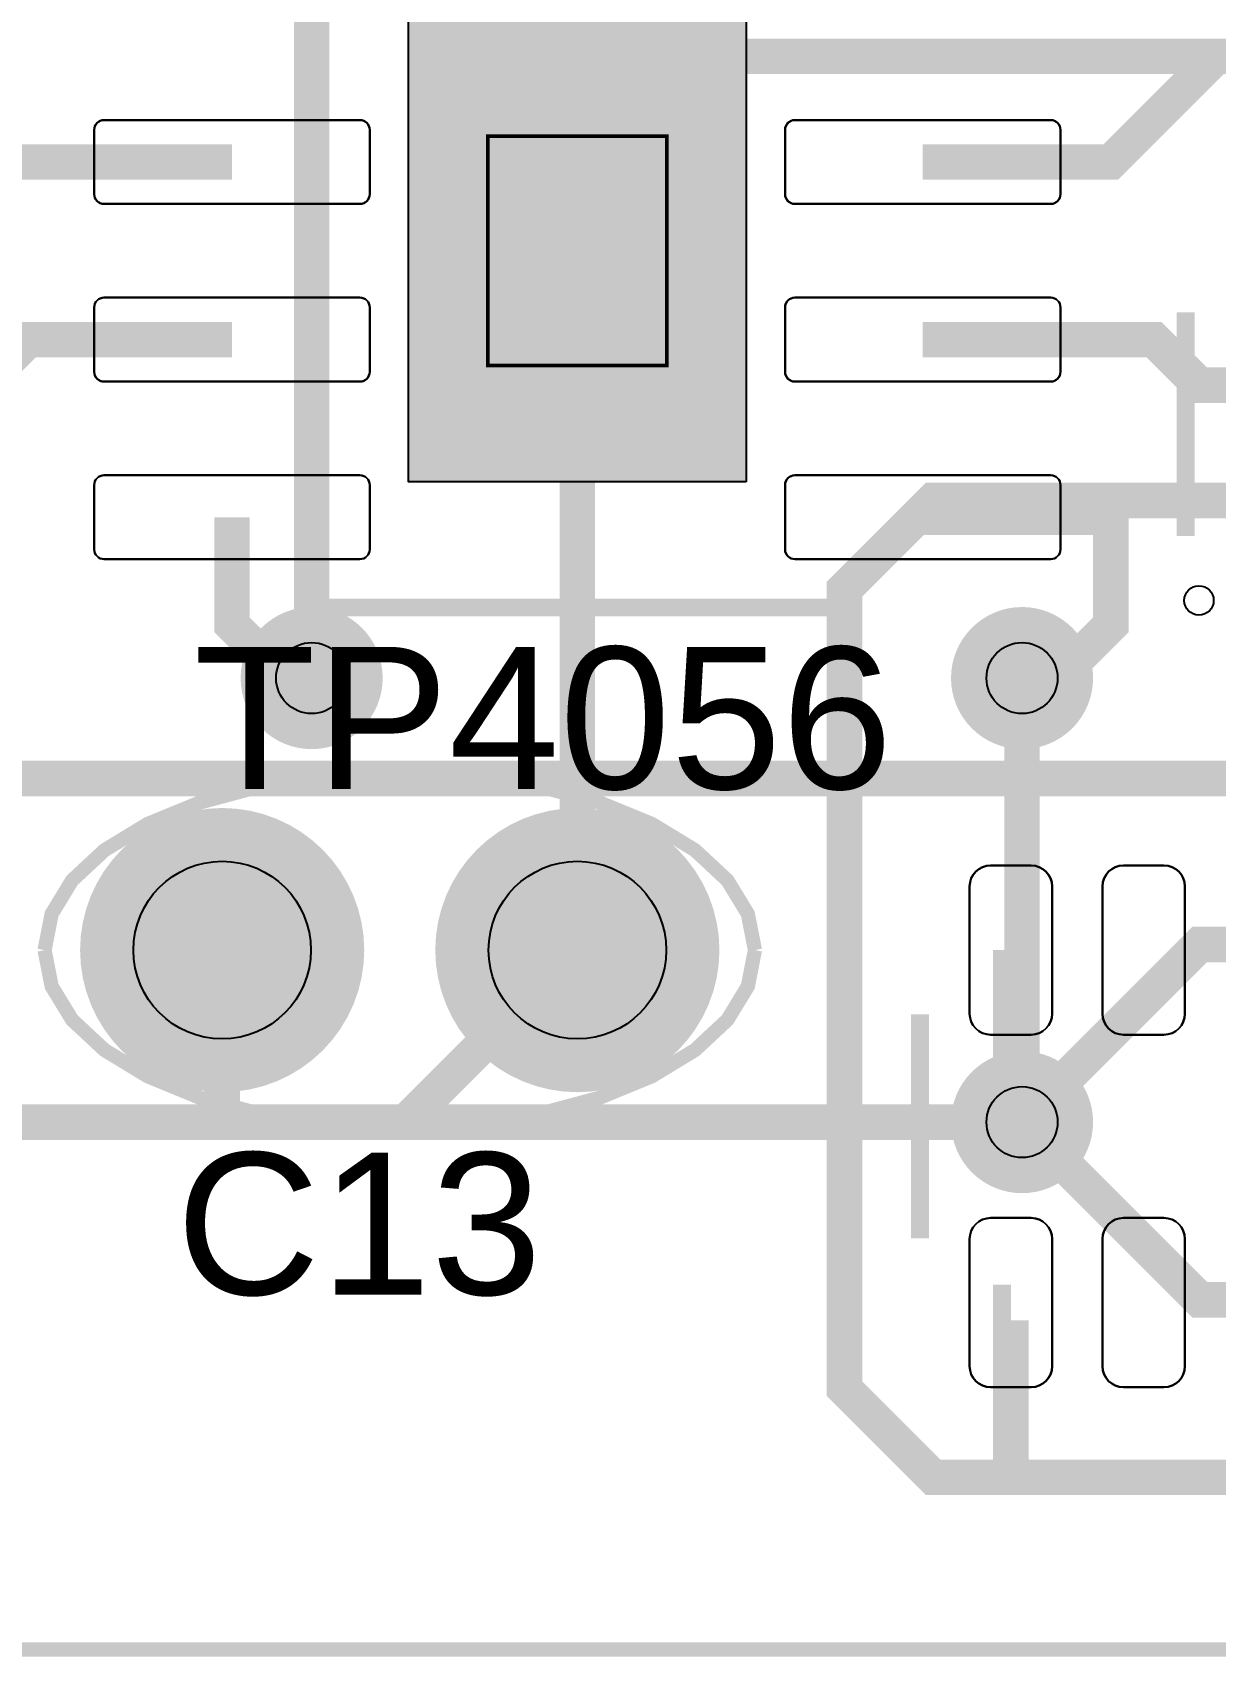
# Model space of a CAD drawing. Header units: centimetres. Extents: x -2.26 to 6.53, y -1.51 to 3.26.
# Drawn here: x 3.61 to 4.456, y -0.255 to 0.906 of the extents above; entities that cross this region are included whole.
import ezdxf

# ---------------------------------------------------------------- set-up
doc = ezdxf.new("R2010")
doc.units = ezdxf.units.CM
doc.layers.get('0').update_dxf_attribs({"linetype": 'CONTINUOUS'})
for name, color, linetype in [('1', 1, 'CONTINUOUS'), ('3', 3, 'CONTINUOUS'), ('4', 4, 'CONTINUOUS'), ('5', 5, 'CONTINUOUS'), ('6', 6, 'CONTINUOUS'), ('7', 7, 'CONTINUOUS')]:
    doc.layers.add(name, color=color, linetype=linetype)

# ---------------------------------------------------------------- blocks, each defined once
blk = doc.blocks.new('RPAD')
blk.add_trace([(-0.5, -0.5), (-0.5, 0.5), (0.5, -0.5), (0.5, 0.5)])
blk = doc.blocks.new('EPAD')
at = {"const_width": 0.5}
blk.add_lwpolyline([(-0.25, 0, 1), (0.25, 0, 1)], format="xyb", close=True, dxfattribs=at)

msp = doc.modelspace()

# ---------------------------------------------------------------- linework, layer by layer
for centre, radius in [((3.81, 0.4445), 0.0254), ((4.318, 0.4445), 0.0254), ((3.746, 0.25), 0.0635), ((4, 0.25), 0.0635), ((4.318, 0.127), 0.0254)]:
    msp.add_circle(centre, radius)
at = {"layer": '1'}
for points in [[(3.66009, 0.843358), (3.658776, 0.84295), (3.657587, 0.842304), (3.656551, 0.841449), (3.655696, 0.840413), (3.65505, 0.839224), (3.654642, 0.83791), (3.6545, 0.8365), (3.6545, 0.7905), (3.654642, 0.78909), (3.65505, 0.787776), (3.655696, 0.786587), (3.656551, 0.785551), (3.657587, 0.784696), (3.658776, 0.78405), (3.66009, 0.783642), (3.6615, 0.7835), (3.8445, 0.7835), (3.84591, 0.783642), (3.847224, 0.78405), (3.848413, 0.784696), (3.849449, 0.785551), (3.850304, 0.786587), (3.85095, 0.787776), (3.851358, 0.78909), (3.8515, 0.7905), (3.8515, 0.8365), (3.851358, 0.83791), (3.85095, 0.839224), (3.850304, 0.840413), (3.849449, 0.841449), (3.848413, 0.842304), (3.847224, 0.84295), (3.84591, 0.843358), (3.8445, 0.8435), (3.6615, 0.8435), (3.66009, 0.843358)], [(4.15409, 0.843358), (4.152776, 0.84295), (4.151587, 0.842304), (4.150551, 0.841449), (4.149696, 0.840413), (4.14905, 0.839224), (4.148642, 0.83791), (4.1485, 0.8365), (4.1485, 0.7905), (4.148642, 0.78909), (4.14905, 0.787776), (4.149696, 0.786587), (4.150551, 0.785551), (4.151587, 0.784696), (4.152776, 0.78405), (4.15409, 0.783642), (4.1555, 0.7835), (4.3385, 0.7835), (4.33991, 0.783642), (4.341224, 0.78405), (4.342413, 0.784696), (4.343449, 0.785551), (4.344304, 0.786587), (4.34495, 0.787776), (4.345358, 0.78909), (4.3455, 0.7905), (4.3455, 0.8365), (4.345358, 0.83791), (4.34495, 0.839224), (4.344304, 0.840413), (4.343449, 0.841449), (4.342413, 0.842304), (4.341224, 0.84295), (4.33991, 0.843358), (4.3385, 0.8435), (4.1555, 0.8435), (4.15409, 0.843358)], [(3.66009, 0.716358), (3.658776, 0.71595), (3.657587, 0.715304), (3.656551, 0.714449), (3.655696, 0.713413), (3.65505, 0.712224), (3.654642, 0.71091), (3.6545, 0.7095), (3.6545, 0.6635), (3.654642, 0.66209), (3.65505, 0.660776), (3.655696, 0.659587), (3.656551, 0.658551), (3.657587, 0.657696), (3.658776, 0.65705), (3.66009, 0.656642), (3.6615, 0.6565), (3.8445, 0.6565), (3.84591, 0.656642), (3.847224, 0.65705), (3.848413, 0.657696), (3.849449, 0.658551), (3.850304, 0.659587), (3.85095, 0.660776), (3.851358, 0.66209), (3.8515, 0.6635), (3.8515, 0.7095), (3.851358, 0.71091), (3.85095, 0.712224), (3.850304, 0.713413), (3.849449, 0.714449), (3.848413, 0.715304), (3.847224, 0.71595), (3.84591, 0.716358), (3.8445, 0.7165), (3.6615, 0.7165), (3.66009, 0.716358)], [(4.15409, 0.716358), (4.152776, 0.71595), (4.151587, 0.715304), (4.150551, 0.714449), (4.149696, 0.713413), (4.14905, 0.712224), (4.148642, 0.71091), (4.1485, 0.7095), (4.1485, 0.6635), (4.148642, 0.66209), (4.14905, 0.660776), (4.149696, 0.659587), (4.150551, 0.658551), (4.151587, 0.657696), (4.152776, 0.65705), (4.15409, 0.656642), (4.1555, 0.6565), (4.3385, 0.6565), (4.33991, 0.656642), (4.341224, 0.65705), (4.342413, 0.657696), (4.343449, 0.658551), (4.344304, 0.659587), (4.34495, 0.660776), (4.345358, 0.66209), (4.3455, 0.6635), (4.3455, 0.7095), (4.345358, 0.71091), (4.34495, 0.712224), (4.344304, 0.713413), (4.343449, 0.714449), (4.342413, 0.715304), (4.341224, 0.71595), (4.33991, 0.716358), (4.3385, 0.7165), (4.1555, 0.7165), (4.15409, 0.716358)], [(3.66009, 0.589358), (3.658776, 0.58895), (3.657587, 0.588304), (3.656551, 0.587449), (3.655696, 0.586413), (3.65505, 0.585224), (3.654642, 0.58391), (3.6545, 0.5825), (3.6545, 0.5365), (3.654642, 0.53509), (3.65505, 0.533776), (3.655696, 0.532587), (3.656551, 0.531551), (3.657587, 0.530696), (3.658776, 0.53005), (3.66009, 0.529642), (3.6615, 0.5295), (3.8445, 0.5295), (3.84591, 0.529642), (3.847224, 0.53005), (3.848413, 0.530696), (3.849449, 0.531551), (3.850304, 0.532587), (3.85095, 0.533776), (3.851358, 0.53509), (3.8515, 0.5365), (3.8515, 0.5825), (3.851358, 0.58391), (3.85095, 0.585224), (3.850304, 0.586413), (3.849449, 0.587449), (3.848413, 0.588304), (3.847224, 0.58895), (3.84591, 0.589358), (3.8445, 0.5895), (3.6615, 0.5895), (3.66009, 0.589358)], [(4.15409, 0.589358), (4.152776, 0.58895), (4.151587, 0.588304), (4.150551, 0.587449), (4.149696, 0.586413), (4.14905, 0.585224), (4.148642, 0.58391), (4.1485, 0.5825), (4.1485, 0.5365), (4.148642, 0.53509), (4.14905, 0.533776), (4.149696, 0.532587), (4.150551, 0.531551), (4.151587, 0.530696), (4.152776, 0.53005), (4.15409, 0.529642), (4.1555, 0.5295), (4.3385, 0.5295), (4.33991, 0.529642), (4.341224, 0.53005), (4.342413, 0.530696), (4.343449, 0.531551), (4.344304, 0.532587), (4.34495, 0.533776), (4.345358, 0.53509), (4.3455, 0.5365), (4.3455, 0.5825), (4.345358, 0.58391), (4.34495, 0.585224), (4.344304, 0.586413), (4.343449, 0.587449), (4.342413, 0.588304), (4.341224, 0.58895), (4.33991, 0.589358), (4.3385, 0.5895), (4.1555, 0.5895), (4.15409, 0.589358)], [(4.280813, 0.201477), (4.281687, 0.198662), (4.28307, 0.196114), (4.284902, 0.193894), (4.287122, 0.192062), (4.28967, 0.190679), (4.292485, 0.189805), (4.295508, 0.1895), (4.324508, 0.1895), (4.327531, 0.189805), (4.330346, 0.190679), (4.332894, 0.192062), (4.335114, 0.193894), (4.336946, 0.196114), (4.338329, 0.198662), (4.339203, 0.201477), (4.339508, 0.2045), (4.339508, 0.2955), (4.339203, 0.298523), (4.338329, 0.301338), (4.336946, 0.303886), (4.335114, 0.306106), (4.332894, 0.307938), (4.330346, 0.309321), (4.327531, 0.310195), (4.324508, 0.3105), (4.295508, 0.3105), (4.292485, 0.310195), (4.28967, 0.309321), (4.287122, 0.307938), (4.284902, 0.306106), (4.28307, 0.303886), (4.281687, 0.301338), (4.280813, 0.298523), (4.280508, 0.2955), (4.280508, 0.2045), (4.280813, 0.201477)], [(4.375809, 0.201477), (4.376683, 0.198662), (4.378066, 0.196114), (4.379898, 0.193894), (4.382118, 0.192062), (4.384666, 0.190679), (4.387481, 0.189805), (4.390504, 0.1895), (4.419504, 0.1895), (4.422527, 0.189805), (4.425342, 0.190679), (4.42789, 0.192062), (4.43011, 0.193894), (4.431942, 0.196114), (4.433325, 0.198662), (4.434199, 0.201477), (4.434504, 0.2045), (4.434504, 0.2955), (4.434199, 0.298523), (4.433325, 0.301338), (4.431942, 0.303886), (4.43011, 0.306106), (4.42789, 0.307938), (4.425342, 0.309321), (4.422527, 0.310195), (4.419504, 0.3105), (4.390504, 0.3105), (4.387481, 0.310195), (4.384666, 0.309321), (4.382118, 0.307938), (4.379898, 0.306106), (4.378066, 0.303886), (4.376683, 0.301338), (4.375809, 0.298523), (4.375504, 0.2955), (4.375504, 0.2045), (4.375809, 0.201477)], [(4.280813, -0.050523), (4.281687, -0.053338), (4.28307, -0.055886), (4.284902, -0.058106), (4.287122, -0.059938), (4.28967, -0.061321), (4.292485, -0.062195), (4.295508, -0.0625), (4.324508, -0.0625), (4.327531, -0.062195), (4.330346, -0.061321), (4.332894, -0.059938), (4.335114, -0.058106), (4.336946, -0.055886), (4.338329, -0.053338), (4.339203, -0.050523), (4.339508, -0.0475), (4.339508, 0.0435), (4.339203, 0.046523), (4.338329, 0.049338), (4.336946, 0.051886), (4.335114, 0.054106), (4.332894, 0.055938), (4.330346, 0.057321), (4.327531, 0.058195), (4.324508, 0.0585), (4.295508, 0.0585), (4.292485, 0.058195), (4.28967, 0.057321), (4.287122, 0.055938), (4.284902, 0.054106), (4.28307, 0.051886), (4.281687, 0.049338), (4.280813, 0.046523), (4.280508, 0.0435), (4.280508, -0.0475), (4.280813, -0.050523)], [(4.375809, -0.050523), (4.376683, -0.053338), (4.378066, -0.055886), (4.379898, -0.058106), (4.382118, -0.059938), (4.384666, -0.061321), (4.387481, -0.062195), (4.390504, -0.0625), (4.419504, -0.0625), (4.422527, -0.062195), (4.425342, -0.061321), (4.42789, -0.059938), (4.43011, -0.058106), (4.431942, -0.055886), (4.433325, -0.053338), (4.434199, -0.050523), (4.434504, -0.0475), (4.434504, 0.0435), (4.434199, 0.046523), (4.433325, 0.049338), (4.431942, 0.051886), (4.43011, 0.054106), (4.42789, 0.055938), (4.425342, 0.057321), (4.422527, 0.058195), (4.419504, 0.0585), (4.390504, 0.0585), (4.387481, 0.058195), (4.384666, 0.057321), (4.382118, 0.055938), (4.379898, 0.054106), (4.378066, 0.051886), (4.376683, 0.049338), (4.375809, 0.046523), (4.375504, 0.0435), (4.375504, -0.0475), (4.375809, -0.050523)]]:
    msp.add_lwpolyline(points, close=True, dxfattribs=at)
at = {"layer": '1', "const_width": 0.00254}
msp.add_lwpolyline([(3.936, 0.668), (4.064, 0.668), (4.064, 0.832), (3.936, 0.832), (3.936, 0.668)], dxfattribs=at)
msp.add_lwpolyline([(3.936, 0.668), (4.064, 0.668), (4.064, 0.832), (3.936, 0.832), (3.936, 0.668)], dxfattribs=at)
msp.add_lwpolyline([(3.936, 0.668), (4.064, 0.668), (4.064, 0.832), (3.936, 0.832), (3.936, 0.668)], dxfattribs=at)
at = {"layer": '3'}
for points, const_width in [([(3, -0.25), (6.5, -0.25), (6.5, 2), (3, 2), (3, -0.25)], 0.01016), ([(3, -0.25), (6.5, -0.25), (6.5, 2), (3, 2), (3, -0.25)], 0.01016), ([(3, -0.25), (6.5, -0.25), (6.5, 2), (3, 2), (3, -0.25)], 0.01016), ([(4.434996, 0.54599), (4.434996, 0.70601)], 0.0127), ([(4.434996, 0.54599), (4.434996, 0.70601)], 0.0127), ([(4.434996, 0.54599), (4.434996, 0.70601)], 0.0127), ([(4.2, 0.495), (3.8, 0.495)], 0.0127), ([(4.2, 0.495), (3.8, 0.495)], 0.0127), ([(4.2, 0.495), (3.8, 0.495)], 0.0127), ([(3.619, 0.25), (3.62408, 0.275876), (3.638685, 0.299848), (3.661862, 0.321438), (3.69266, 0.34017), (3.730125, 0.355569), (3.773305, 0.367158), (3.821248, 0.37446), (3.873, 0.377)], 0.01016), ([(3.619, 0.25), (3.62408, 0.275876), (3.638685, 0.299848), (3.661862, 0.321438), (3.69266, 0.34017), (3.730125, 0.355569), (3.773305, 0.367158), (3.821248, 0.37446), (3.873, 0.377)], 0.01016), ([(3.619, 0.25), (3.62408, 0.275876), (3.638685, 0.299848), (3.661862, 0.321438), (3.69266, 0.34017), (3.730125, 0.355569), (3.773305, 0.367158), (3.821248, 0.37446), (3.873, 0.377)], 0.01016), ([(4.127, 0.25), (4.12192, 0.275876), (4.107315, 0.299848), (4.084138, 0.321438), (4.05334, 0.34017), (4.015875, 0.355569), (3.972695, 0.367158), (3.924752, 0.37446), (3.873, 0.377)], 0.01016), ([(4.127, 0.25), (4.12192, 0.275876), (4.107315, 0.299848), (4.084138, 0.321438), (4.05334, 0.34017), (4.015875, 0.355569), (3.972695, 0.367158), (3.924752, 0.37446), (3.873, 0.377)], 0.01016), ([(4.127, 0.25), (4.12192, 0.275876), (4.107315, 0.299848), (4.084138, 0.321438), (4.05334, 0.34017), (4.015875, 0.355569), (3.972695, 0.367158), (3.924752, 0.37446), (3.873, 0.377)], 0.01016), ([(3.619, 0.25), (3.62408, 0.224124), (3.638685, 0.200152), (3.661862, 0.178562), (3.69266, 0.15983), (3.730125, 0.144431), (3.773305, 0.132842), (3.821248, 0.12554), (3.873, 0.123)], 0.01016), ([(3.619, 0.25), (3.62408, 0.224124), (3.638685, 0.200152), (3.661862, 0.178562), (3.69266, 0.15983), (3.730125, 0.144431), (3.773305, 0.132842), (3.821248, 0.12554), (3.873, 0.123)], 0.01016), ([(3.619, 0.25), (3.62408, 0.224124), (3.638685, 0.200152), (3.661862, 0.178562), (3.69266, 0.15983), (3.730125, 0.144431), (3.773305, 0.132842), (3.821248, 0.12554), (3.873, 0.123)], 0.01016), ([(4.127, 0.25), (4.12192, 0.224124), (4.107315, 0.200152), (4.084138, 0.178562), (4.05334, 0.15983), (4.015875, 0.144431), (3.972695, 0.132842), (3.924752, 0.12554), (3.873, 0.123)], 0.01016), ([(4.127, 0.25), (4.12192, 0.224124), (4.107315, 0.200152), (4.084138, 0.178562), (4.05334, 0.15983), (4.015875, 0.144431), (3.972695, 0.132842), (3.924752, 0.12554), (3.873, 0.123)], 0.01016), ([(4.127, 0.25), (4.12192, 0.224124), (4.107315, 0.200152), (4.084138, 0.178562), (4.05334, 0.15983), (4.015875, 0.144431), (3.972695, 0.132842), (3.924752, 0.12554), (3.873, 0.123)], 0.01016), ([(4.245004, 0.20401), (4.245004, 0.04399)], 0.0127), ([(4.245004, 0.20401), (4.245004, 0.04399)], 0.0127), ([(4.245004, 0.20401), (4.245004, 0.04399)], 0.0127)]:
    msp.add_lwpolyline(points, dxfattribs=dict(at, const_width=const_width))
at = {"layer": '4'}
msp.add_circle((4.4445, 0.5), 0.0105, dxfattribs=at)
msp.add_circle((4.4445, 0.5), 0.0105, dxfattribs=at)
msp.add_circle((4.4445, 0.5), 0.0105, dxfattribs=at)
at = {"layer": '5'}
for points in [[(4.12065, 0.5849), (3.87935, 0.5849), (3.87935, 0.9151), (4.12065, 0.9151), (4.12065, 0.5849)], [(3.8445, 0.7835), (3.6615, 0.7835), (3.66009, 0.783642), (3.658776, 0.78405), (3.657587, 0.784696), (3.656551, 0.785551), (3.655696, 0.786587), (3.65505, 0.787776), (3.654642, 0.78909), (3.6545, 0.7905), (3.6545, 0.8365), (3.654642, 0.83791), (3.65505, 0.839224), (3.655696, 0.840413), (3.656551, 0.841449), (3.657587, 0.842304), (3.658776, 0.84295), (3.66009, 0.843358), (3.6615, 0.8435), (3.8445, 0.8435), (3.84591, 0.843358), (3.847224, 0.84295), (3.848413, 0.842304), (3.849449, 0.841449), (3.850304, 0.840413), (3.85095, 0.839224), (3.851358, 0.83791), (3.8515, 0.8365), (3.8515, 0.7905), (3.851358, 0.78909), (3.85095, 0.787776), (3.850304, 0.786587), (3.849449, 0.785551), (3.848413, 0.784696), (3.847224, 0.78405), (3.84591, 0.783642), (3.8445, 0.7835)], [(4.3385, 0.7835), (4.1555, 0.7835), (4.15409, 0.783642), (4.152776, 0.78405), (4.151587, 0.784696), (4.150551, 0.785551), (4.149696, 0.786587), (4.14905, 0.787776), (4.148642, 0.78909), (4.1485, 0.7905), (4.1485, 0.8365), (4.148642, 0.83791), (4.14905, 0.839224), (4.149696, 0.840413), (4.150551, 0.841449), (4.151587, 0.842304), (4.152776, 0.84295), (4.15409, 0.843358), (4.1555, 0.8435), (4.3385, 0.8435), (4.33991, 0.843358), (4.341224, 0.84295), (4.342413, 0.842304), (4.343449, 0.841449), (4.344304, 0.840413), (4.34495, 0.839224), (4.345358, 0.83791), (4.3455, 0.8365), (4.3455, 0.7905), (4.345358, 0.78909), (4.34495, 0.787776), (4.344304, 0.786587), (4.343449, 0.785551), (4.342413, 0.784696), (4.341224, 0.78405), (4.33991, 0.783642), (4.3385, 0.7835)], [(3.8445, 0.6565), (3.6615, 0.6565), (3.66009, 0.656642), (3.658776, 0.65705), (3.657587, 0.657696), (3.656551, 0.658551), (3.655696, 0.659587), (3.65505, 0.660776), (3.654642, 0.66209), (3.6545, 0.6635), (3.6545, 0.7095), (3.654642, 0.71091), (3.65505, 0.712224), (3.655696, 0.713413), (3.656551, 0.714449), (3.657587, 0.715304), (3.658776, 0.71595), (3.66009, 0.716358), (3.6615, 0.7165), (3.8445, 0.7165), (3.84591, 0.716358), (3.847224, 0.71595), (3.848413, 0.715304), (3.849449, 0.714449), (3.850304, 0.713413), (3.85095, 0.712224), (3.851358, 0.71091), (3.8515, 0.7095), (3.8515, 0.6635), (3.851358, 0.66209), (3.85095, 0.660776), (3.850304, 0.659587), (3.849449, 0.658551), (3.848413, 0.657696), (3.847224, 0.65705), (3.84591, 0.656642), (3.8445, 0.6565)], [(4.3385, 0.6565), (4.1555, 0.6565), (4.15409, 0.656642), (4.152776, 0.65705), (4.151587, 0.657696), (4.150551, 0.658551), (4.149696, 0.659587), (4.14905, 0.660776), (4.148642, 0.66209), (4.1485, 0.6635), (4.1485, 0.7095), (4.148642, 0.71091), (4.14905, 0.712224), (4.149696, 0.713413), (4.150551, 0.714449), (4.151587, 0.715304), (4.152776, 0.71595), (4.15409, 0.716358), (4.1555, 0.7165), (4.3385, 0.7165), (4.33991, 0.716358), (4.341224, 0.71595), (4.342413, 0.715304), (4.343449, 0.714449), (4.344304, 0.713413), (4.34495, 0.712224), (4.345358, 0.71091), (4.3455, 0.7095), (4.3455, 0.6635), (4.345358, 0.66209), (4.34495, 0.660776), (4.344304, 0.659587), (4.343449, 0.658551), (4.342413, 0.657696), (4.341224, 0.65705), (4.33991, 0.656642), (4.3385, 0.6565)], [(3.8445, 0.5295), (3.6615, 0.5295), (3.66009, 0.529642), (3.658776, 0.53005), (3.657587, 0.530696), (3.656551, 0.531551), (3.655696, 0.532587), (3.65505, 0.533776), (3.654642, 0.53509), (3.6545, 0.5365), (3.6545, 0.5825), (3.654642, 0.58391), (3.65505, 0.585224), (3.655696, 0.586413), (3.656551, 0.587449), (3.657587, 0.588304), (3.658776, 0.58895), (3.66009, 0.589358), (3.6615, 0.5895), (3.8445, 0.5895), (3.84591, 0.589358), (3.847224, 0.58895), (3.848413, 0.588304), (3.849449, 0.587449), (3.850304, 0.586413), (3.85095, 0.585224), (3.851358, 0.58391), (3.8515, 0.5825), (3.8515, 0.5365), (3.851358, 0.53509), (3.85095, 0.533776), (3.850304, 0.532587), (3.849449, 0.531551), (3.848413, 0.530696), (3.847224, 0.53005), (3.84591, 0.529642), (3.8445, 0.5295)], [(4.3385, 0.5295), (4.1555, 0.5295), (4.15409, 0.529642), (4.152776, 0.53005), (4.151587, 0.530696), (4.150551, 0.531551), (4.149696, 0.532587), (4.14905, 0.533776), (4.148642, 0.53509), (4.1485, 0.5365), (4.1485, 0.5825), (4.148642, 0.58391), (4.14905, 0.585224), (4.149696, 0.586413), (4.150551, 0.587449), (4.151587, 0.588304), (4.152776, 0.58895), (4.15409, 0.589358), (4.1555, 0.5895), (4.3385, 0.5895), (4.33991, 0.589358), (4.341224, 0.58895), (4.342413, 0.588304), (4.343449, 0.587449), (4.344304, 0.586413), (4.34495, 0.585224), (4.345358, 0.58391), (4.3455, 0.5825), (4.3455, 0.5365), (4.345358, 0.53509), (4.34495, 0.533776), (4.344304, 0.532587), (4.343449, 0.531551), (4.342413, 0.530696), (4.341224, 0.53005), (4.33991, 0.529642), (4.3385, 0.5295)], [(4.339508, 0.2955), (4.339508, 0.2045), (4.339203, 0.201477), (4.338329, 0.198662), (4.336946, 0.196114), (4.335114, 0.193894), (4.332894, 0.192062), (4.330346, 0.190679), (4.327531, 0.189805), (4.324508, 0.1895), (4.295508, 0.1895), (4.292485, 0.189805), (4.28967, 0.190679), (4.287122, 0.192062), (4.284902, 0.193894), (4.28307, 0.196114), (4.281687, 0.198662), (4.280813, 0.201477), (4.280508, 0.2045), (4.280508, 0.2955), (4.280813, 0.298523), (4.281687, 0.301338), (4.28307, 0.303886), (4.284902, 0.306106), (4.287122, 0.307938), (4.28967, 0.309321), (4.292485, 0.310195), (4.295508, 0.3105), (4.324508, 0.3105), (4.327531, 0.310195), (4.330346, 0.309321), (4.332894, 0.307938), (4.335114, 0.306106), (4.336946, 0.303886), (4.338329, 0.301338), (4.339203, 0.298523), (4.339508, 0.2955)], [(4.434504, 0.2955), (4.434504, 0.2045), (4.434199, 0.201477), (4.433325, 0.198662), (4.431942, 0.196114), (4.43011, 0.193894), (4.42789, 0.192062), (4.425342, 0.190679), (4.422527, 0.189805), (4.419504, 0.1895), (4.390504, 0.1895), (4.387481, 0.189805), (4.384666, 0.190679), (4.382118, 0.192062), (4.379898, 0.193894), (4.378066, 0.196114), (4.376683, 0.198662), (4.375809, 0.201477), (4.375504, 0.2045), (4.375504, 0.2955), (4.375809, 0.298523), (4.376683, 0.301338), (4.378066, 0.303886), (4.379898, 0.306106), (4.382118, 0.307938), (4.384666, 0.309321), (4.387481, 0.310195), (4.390504, 0.3105), (4.419504, 0.3105), (4.422527, 0.310195), (4.425342, 0.309321), (4.42789, 0.307938), (4.43011, 0.306106), (4.431942, 0.303886), (4.433325, 0.301338), (4.434199, 0.298523), (4.434504, 0.2955)], [(4.339508, 0.0435), (4.339508, -0.0475), (4.339203, -0.050523), (4.338329, -0.053338), (4.336946, -0.055886), (4.335114, -0.058106), (4.332894, -0.059938), (4.330346, -0.061321), (4.327531, -0.062195), (4.324508, -0.0625), (4.295508, -0.0625), (4.292485, -0.062195), (4.28967, -0.061321), (4.287122, -0.059938), (4.284902, -0.058106), (4.28307, -0.055886), (4.281687, -0.053338), (4.280813, -0.050523), (4.280508, -0.0475), (4.280508, 0.0435), (4.280813, 0.046523), (4.281687, 0.049338), (4.28307, 0.051886), (4.284902, 0.054106), (4.287122, 0.055938), (4.28967, 0.057321), (4.292485, 0.058195), (4.295508, 0.0585), (4.324508, 0.0585), (4.327531, 0.058195), (4.330346, 0.057321), (4.332894, 0.055938), (4.335114, 0.054106), (4.336946, 0.051886), (4.338329, 0.049338), (4.339203, 0.046523), (4.339508, 0.0435)], [(4.434504, 0.0435), (4.434504, -0.0475), (4.434199, -0.050523), (4.433325, -0.053338), (4.431942, -0.055886), (4.43011, -0.058106), (4.42789, -0.059938), (4.425342, -0.061321), (4.422527, -0.062195), (4.419504, -0.0625), (4.390504, -0.0625), (4.387481, -0.062195), (4.384666, -0.061321), (4.382118, -0.059938), (4.379898, -0.058106), (4.378066, -0.055886), (4.376683, -0.053338), (4.375809, -0.050523), (4.375504, -0.0475), (4.375504, 0.0435), (4.375809, 0.046523), (4.376683, 0.049338), (4.378066, 0.051886), (4.379898, 0.054106), (4.382118, 0.055938), (4.384666, 0.057321), (4.387481, 0.058195), (4.390504, 0.0585), (4.419504, 0.0585), (4.422527, 0.058195), (4.425342, 0.057321), (4.42789, 0.055938), (4.43011, 0.054106), (4.431942, 0.051886), (4.433325, 0.049338), (4.434199, 0.046523), (4.434504, 0.0435)]]:
    msp.add_lwpolyline(points, close=True, dxfattribs=at)
at = {"layer": '6', "const_width": 0.0254}
for points in [[(4.75, 1), (4.754881, 1), (4.754881, 0.889), (4.753695, 0.887814), (4.753695, 0.653895), (4.445, 0.653895), (4.412395, 0.6865), (4.247, 0.6865)], [(4.5085, 0.889), (4.457, 0.889), (4.3815, 0.8135), (4.247, 0.8135)], [(3.556, 0.8255), (3.568, 0.8135), (3.753, 0.8135)], [(3.1115, 0.635), (3.556, 0.635), (3.6075, 0.6865), (3.753, 0.6865)], [(3.81, 0.4445), (3.7911, 0.4445), (3.753, 0.4826), (3.753, 0.5595)], [(4.318, 0.4445), (4.3434, 0.4445), (4.3815, 0.4826), (4.3815, 0.5595), (4.247, 0.5595)], [(3.45, 0.25), (3.45, 0.37265), (4.594996, 0.37265), (4.594996, 0.5)], [(4.310009, -0.002), (4.310008, -0.002), (4.310009, -0.127), (4.699, -0.127), (4.7625, -0.0635), (4.7625, 0.3175), (4.689992, 0.390008), (4.689992, 0.5), (4.689992, 0.500001)], [(3.683, 0.127), (3.25, 0.127), (3.25, 0.25)], [(4.318, 0.127), (3.746, 0.127), (3.746, 0.25)], [(4.318, 0.127), (4.310008, 0.134992), (4.310008, 0.25)], [(3.683, 0.127), (3.746, 0.127)]]:
    msp.add_lwpolyline(points, dxfattribs=at)
at = {"layer": '6'}
for points in [[(3.8445, 0.7835), (3.6615, 0.7835), (3.66009, 0.783642), (3.658776, 0.78405), (3.657587, 0.784696), (3.656551, 0.785551), (3.655696, 0.786587), (3.65505, 0.787776), (3.654642, 0.78909), (3.6545, 0.7905), (3.6545, 0.8365), (3.654642, 0.83791), (3.65505, 0.839224), (3.655696, 0.840413), (3.656551, 0.841449), (3.657587, 0.842304), (3.658776, 0.84295), (3.66009, 0.843358), (3.6615, 0.8435), (3.8445, 0.8435), (3.84591, 0.843358), (3.847224, 0.84295), (3.848413, 0.842304), (3.849449, 0.841449), (3.850304, 0.840413), (3.85095, 0.839224), (3.851358, 0.83791), (3.8515, 0.8365), (3.8515, 0.7905), (3.851358, 0.78909), (3.85095, 0.787776), (3.850304, 0.786587), (3.849449, 0.785551), (3.848413, 0.784696), (3.847224, 0.78405), (3.84591, 0.783642), (3.8445, 0.7835)], [(4.3385, 0.7835), (4.1555, 0.7835), (4.15409, 0.783642), (4.152776, 0.78405), (4.151587, 0.784696), (4.150551, 0.785551), (4.149696, 0.786587), (4.14905, 0.787776), (4.148642, 0.78909), (4.1485, 0.7905), (4.1485, 0.8365), (4.148642, 0.83791), (4.14905, 0.839224), (4.149696, 0.840413), (4.150551, 0.841449), (4.151587, 0.842304), (4.152776, 0.84295), (4.15409, 0.843358), (4.1555, 0.8435), (4.3385, 0.8435), (4.33991, 0.843358), (4.341224, 0.84295), (4.342413, 0.842304), (4.343449, 0.841449), (4.344304, 0.840413), (4.34495, 0.839224), (4.345358, 0.83791), (4.3455, 0.8365), (4.3455, 0.7905), (4.345358, 0.78909), (4.34495, 0.787776), (4.344304, 0.786587), (4.343449, 0.785551), (4.342413, 0.784696), (4.341224, 0.78405), (4.33991, 0.783642), (4.3385, 0.7835)], [(3.8445, 0.6565), (3.6615, 0.6565), (3.66009, 0.656642), (3.658776, 0.65705), (3.657587, 0.657696), (3.656551, 0.658551), (3.655696, 0.659587), (3.65505, 0.660776), (3.654642, 0.66209), (3.6545, 0.6635), (3.6545, 0.7095), (3.654642, 0.71091), (3.65505, 0.712224), (3.655696, 0.713413), (3.656551, 0.714449), (3.657587, 0.715304), (3.658776, 0.71595), (3.66009, 0.716358), (3.6615, 0.7165), (3.8445, 0.7165), (3.84591, 0.716358), (3.847224, 0.71595), (3.848413, 0.715304), (3.849449, 0.714449), (3.850304, 0.713413), (3.85095, 0.712224), (3.851358, 0.71091), (3.8515, 0.7095), (3.8515, 0.6635), (3.851358, 0.66209), (3.85095, 0.660776), (3.850304, 0.659587), (3.849449, 0.658551), (3.848413, 0.657696), (3.847224, 0.65705), (3.84591, 0.656642), (3.8445, 0.6565)], [(4.3385, 0.6565), (4.1555, 0.6565), (4.15409, 0.656642), (4.152776, 0.65705), (4.151587, 0.657696), (4.150551, 0.658551), (4.149696, 0.659587), (4.14905, 0.660776), (4.148642, 0.66209), (4.1485, 0.6635), (4.1485, 0.7095), (4.148642, 0.71091), (4.14905, 0.712224), (4.149696, 0.713413), (4.150551, 0.714449), (4.151587, 0.715304), (4.152776, 0.71595), (4.15409, 0.716358), (4.1555, 0.7165), (4.3385, 0.7165), (4.33991, 0.716358), (4.341224, 0.71595), (4.342413, 0.715304), (4.343449, 0.714449), (4.344304, 0.713413), (4.34495, 0.712224), (4.345358, 0.71091), (4.3455, 0.7095), (4.3455, 0.6635), (4.345358, 0.66209), (4.34495, 0.660776), (4.344304, 0.659587), (4.343449, 0.658551), (4.342413, 0.657696), (4.341224, 0.65705), (4.33991, 0.656642), (4.3385, 0.6565)], [(3.8445, 0.5295), (3.6615, 0.5295), (3.66009, 0.529642), (3.658776, 0.53005), (3.657587, 0.530696), (3.656551, 0.531551), (3.655696, 0.532587), (3.65505, 0.533776), (3.654642, 0.53509), (3.6545, 0.5365), (3.6545, 0.5825), (3.654642, 0.58391), (3.65505, 0.585224), (3.655696, 0.586413), (3.656551, 0.587449), (3.657587, 0.588304), (3.658776, 0.58895), (3.66009, 0.589358), (3.6615, 0.5895), (3.8445, 0.5895), (3.84591, 0.589358), (3.847224, 0.58895), (3.848413, 0.588304), (3.849449, 0.587449), (3.850304, 0.586413), (3.85095, 0.585224), (3.851358, 0.58391), (3.8515, 0.5825), (3.8515, 0.5365), (3.851358, 0.53509), (3.85095, 0.533776), (3.850304, 0.532587), (3.849449, 0.531551), (3.848413, 0.530696), (3.847224, 0.53005), (3.84591, 0.529642), (3.8445, 0.5295)], [(4.3385, 0.5295), (4.1555, 0.5295), (4.15409, 0.529642), (4.152776, 0.53005), (4.151587, 0.530696), (4.150551, 0.531551), (4.149696, 0.532587), (4.14905, 0.533776), (4.148642, 0.53509), (4.1485, 0.5365), (4.1485, 0.5825), (4.148642, 0.58391), (4.14905, 0.585224), (4.149696, 0.586413), (4.150551, 0.587449), (4.151587, 0.588304), (4.152776, 0.58895), (4.15409, 0.589358), (4.1555, 0.5895), (4.3385, 0.5895), (4.33991, 0.589358), (4.341224, 0.58895), (4.342413, 0.588304), (4.343449, 0.587449), (4.344304, 0.586413), (4.34495, 0.585224), (4.345358, 0.58391), (4.3455, 0.5825), (4.3455, 0.5365), (4.345358, 0.53509), (4.34495, 0.533776), (4.344304, 0.532587), (4.343449, 0.531551), (4.342413, 0.530696), (4.341224, 0.53005), (4.33991, 0.529642), (4.3385, 0.5295)], [(4.339508, 0.2955), (4.339508, 0.2045), (4.339203, 0.201477), (4.338329, 0.198662), (4.336946, 0.196114), (4.335114, 0.193894), (4.332894, 0.192062), (4.330346, 0.190679), (4.327531, 0.189805), (4.324508, 0.1895), (4.295508, 0.1895), (4.292485, 0.189805), (4.28967, 0.190679), (4.287122, 0.192062), (4.284902, 0.193894), (4.28307, 0.196114), (4.281687, 0.198662), (4.280813, 0.201477), (4.280508, 0.2045), (4.280508, 0.2955), (4.280813, 0.298523), (4.281687, 0.301338), (4.28307, 0.303886), (4.284902, 0.306106), (4.287122, 0.307938), (4.28967, 0.309321), (4.292485, 0.310195), (4.295508, 0.3105), (4.324508, 0.3105), (4.327531, 0.310195), (4.330346, 0.309321), (4.332894, 0.307938), (4.335114, 0.306106), (4.336946, 0.303886), (4.338329, 0.301338), (4.339203, 0.298523), (4.339508, 0.2955)], [(4.434504, 0.2955), (4.434504, 0.2045), (4.434199, 0.201477), (4.433325, 0.198662), (4.431942, 0.196114), (4.43011, 0.193894), (4.42789, 0.192062), (4.425342, 0.190679), (4.422527, 0.189805), (4.419504, 0.1895), (4.390504, 0.1895), (4.387481, 0.189805), (4.384666, 0.190679), (4.382118, 0.192062), (4.379898, 0.193894), (4.378066, 0.196114), (4.376683, 0.198662), (4.375809, 0.201477), (4.375504, 0.2045), (4.375504, 0.2955), (4.375809, 0.298523), (4.376683, 0.301338), (4.378066, 0.303886), (4.379898, 0.306106), (4.382118, 0.307938), (4.384666, 0.309321), (4.387481, 0.310195), (4.390504, 0.3105), (4.419504, 0.3105), (4.422527, 0.310195), (4.425342, 0.309321), (4.42789, 0.307938), (4.43011, 0.306106), (4.431942, 0.303886), (4.433325, 0.301338), (4.434199, 0.298523), (4.434504, 0.2955)], [(4.339508, 0.0435), (4.339508, -0.0475), (4.339203, -0.050523), (4.338329, -0.053338), (4.336946, -0.055886), (4.335114, -0.058106), (4.332894, -0.059938), (4.330346, -0.061321), (4.327531, -0.062195), (4.324508, -0.0625), (4.295508, -0.0625), (4.292485, -0.062195), (4.28967, -0.061321), (4.287122, -0.059938), (4.284902, -0.058106), (4.28307, -0.055886), (4.281687, -0.053338), (4.280813, -0.050523), (4.280508, -0.0475), (4.280508, 0.0435), (4.280813, 0.046523), (4.281687, 0.049338), (4.28307, 0.051886), (4.284902, 0.054106), (4.287122, 0.055938), (4.28967, 0.057321), (4.292485, 0.058195), (4.295508, 0.0585), (4.324508, 0.0585), (4.327531, 0.058195), (4.330346, 0.057321), (4.332894, 0.055938), (4.335114, 0.054106), (4.336946, 0.051886), (4.338329, 0.049338), (4.339203, 0.046523), (4.339508, 0.0435)], [(4.434504, 0.0435), (4.434504, -0.0475), (4.434199, -0.050523), (4.433325, -0.053338), (4.431942, -0.055886), (4.43011, -0.058106), (4.42789, -0.059938), (4.425342, -0.061321), (4.422527, -0.062195), (4.419504, -0.0625), (4.390504, -0.0625), (4.387481, -0.062195), (4.384666, -0.061321), (4.382118, -0.059938), (4.379898, -0.058106), (4.378066, -0.055886), (4.376683, -0.053338), (4.375809, -0.050523), (4.375504, -0.0475), (4.375504, 0.0435), (4.375809, 0.046523), (4.376683, 0.049338), (4.378066, 0.051886), (4.379898, 0.054106), (4.382118, 0.055938), (4.384666, 0.057321), (4.387481, 0.058195), (4.390504, 0.0585), (4.419504, 0.0585), (4.422527, 0.058195), (4.425342, 0.057321), (4.42789, 0.055938), (4.43011, 0.054106), (4.431942, 0.051886), (4.433325, 0.049338), (4.434199, 0.046523), (4.434504, 0.0435)]]:
    msp.add_lwpolyline(points, close=True, dxfattribs=at)
at = {"layer": '7', "const_width": 0.0254}
for points in [[(4, 0.25), (3.877, 0.127), (3.429, 0.127), (3.3655, 0.1905), (3.3655, 1.143)], [(3.8735, 1.016), (3.81, 0.9525), (3.81, 0.4445)], [(4, 0.25), (4, 0.8255), (4.0635, 0.889), (4.6355, 0.889)], [(4.318, 0.127), (4.445, 0), (4.7625, 0), (4.826, 0.0635), (4.826, 0.762)], [(4.8895, -0.127), (4.2545, -0.127), (4.191, -0.0635), (4.191, 0.508), (4.2545, 0.5715), (4.699, 0.5715), (4.7625, 0.508), (4.7625, 0.1905), (4.699, 0.127), (4.5085, 0.127)], [(4.318, 0.127), (4.318, 0.4445)], [(4.318, 0.127), (4.445, 0.254), (4.6355, 0.254)]]:
    msp.add_lwpolyline(points, dxfattribs=at)

# ---------------------------------------------------------------- block references
for p, xscale, yscale in [((3.81, 0.4445), 0.0762, 0.0762), ((4.318, 0.4445), 0.0762, 0.0762), ((3.746, 0.25), 0.1778, 0.1778), ((4, 0.25), 0.1778, 0.1778), ((4.318, 0.127), 0.0762, 0.0762)]:
    msp.add_blockref('EPAD', p, dxfattribs=dict(xscale=xscale, yscale=yscale))
at = {"layer": '1', "xscale": 0.2413, "yscale": 0.3302, "rotation": 180}
msp.add_blockref('RPAD', (4, 0.75), dxfattribs=at)
at = {"layer": '5'}
for p, xscale, yscale in [((3.81, 0.4445), 0.1016, 0.1016), ((4.318, 0.4445), 0.1016, 0.1016), ((3.746, 0.25), 0.2032, 0.2032), ((4, 0.25), 0.2032, 0.2032), ((4.318, 0.127), 0.1016, 0.1016)]:
    msp.add_blockref('EPAD', p, dxfattribs=dict(at, xscale=xscale, yscale=yscale))
at = {"layer": '6', "xscale": 0.2413, "yscale": 0.3302, "rotation": 180}
msp.add_blockref('RPAD', (4, 0.75), dxfattribs=at)

# ---------------------------------------------------------------- texts
at = {"layer": '4', "width": 1.05}
for s, p in [('TP4056', (3.72571, 0.3652)), ('TP4056', (3.72571, 0.3652)), ('TP4056', (3.72571, 0.3652)), ('C13', (3.71298, 0.00362)), ('C13', (3.71298, 0.00362)), ('C13', (3.71298, 0.00362))]:
    msp.add_text(s, height=0.1016, dxfattribs=at).set_placement(p)

doc.saveas('drawing.dxf')
